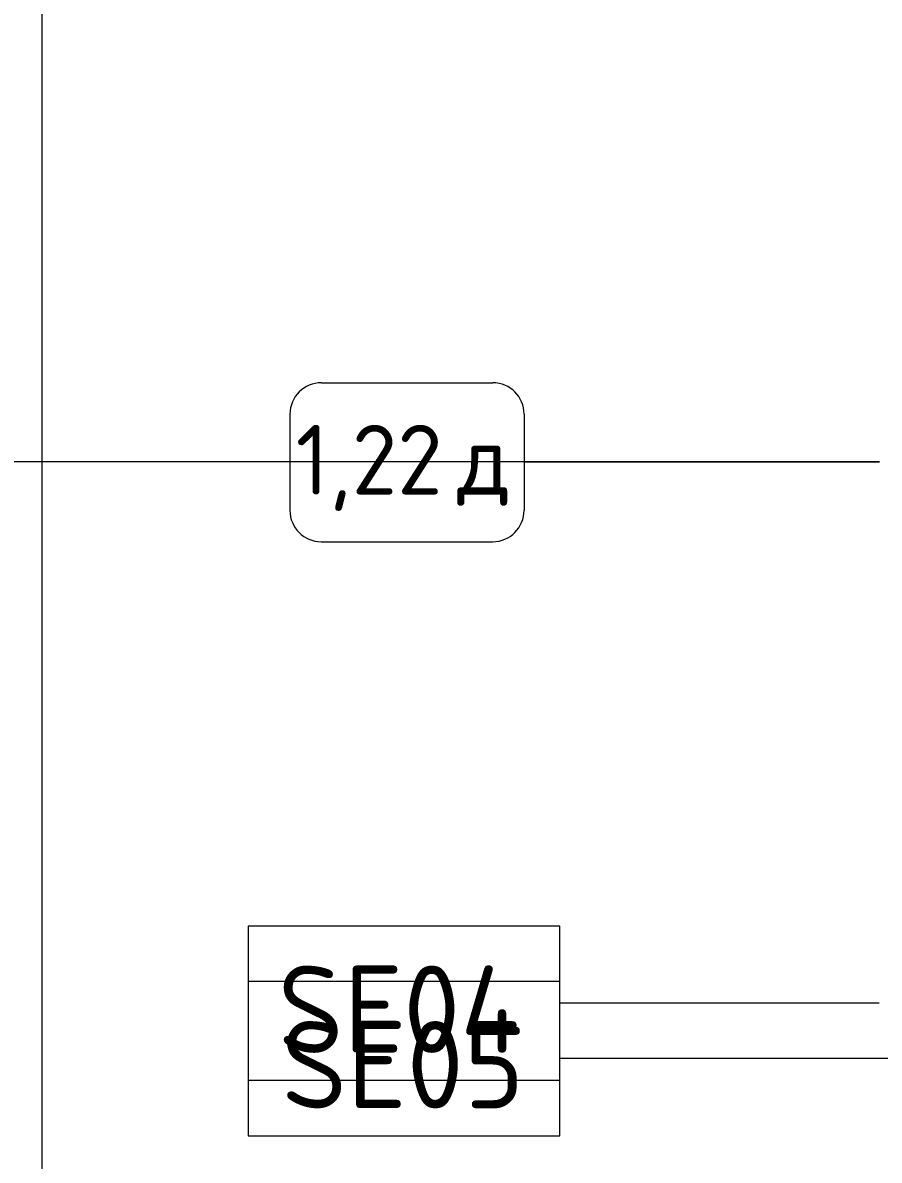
# Model space of a CAD drawing. Header units: millimetres. Extents: x 0 to 102275, y -2706 to 7916.
# Drawn here: x 73378 to 73992, y 700 to 1515 of the extents above; entities that cross this region are included whole.
import ezdxf

# ---------------------------------------------------------------- set-up
doc = ezdxf.new("R2010")
doc.units = ezdxf.units.MM
for name, color, linetype, lineweight in [('A-WALL-PATT', 7, 'Continuous', 9), ('I-FURN-IDEN', 7, 'Continuous', 9), ('P-SANR-FIXT-IDEN', 7, 'Continuous', 9)]:
    doc.layers.add(name, color=color, linetype=linetype, lineweight=lineweight)
doc.styles.add('GOST Common_2', font='GOST_Common.ttf', dxfattribs={"height": 50})
doc.styles.add('GOST Common_3', font='GOST_Common.ttf', dxfattribs={"height": 62.5})
pattern_1 = [(90, (73992.1, 0), (-600, 4e-14), []), (180, (73992.1, 0), (-7e-14, -600), [])]

# ---------------------------------------------------------------- blocks, each defined once
blk = doc.blocks.new('Марка_Мебель - В прямоуг_Balcon_Марка-25523697-Развертка 1_15-1')
at = {"layer": 'I-FURN-IDEN'}
for p, q in [((70051.29, 1256.94), (70174.03, 1256.94)), ((70028.79, 1234.44), (70028.79, 1165.4)), ((70196.53, 1234.44), (70196.53, 1165.56)), ((70051.13, 1143.06), (70174.03, 1143.06))]:
    blk.add_line(p, q, dxfattribs=at)
for centre, radius, start, end in [((70051.29, 1234.44), 22.5, 90, 180), ((70174.03, 1234.44), 22.5, 0, 90), ((70051.13, 1165.4), 22.34, 180, 270), ((70174.03, 1165.56), 22.5, 270, 0)]:
    blk.add_arc(centre, radius, start, end, dxfattribs=at)
blk = doc.blocks.new('М_сантехническая_рамка1 - В рамке-30590747-Развертка 1_15-1')
at = {"layer": 'P-SANR-FIXT-IDEN'}
for p, q in [((69601.87, 1033.62), (69378.56, 1033.62)), ((69378.56, 1033.62), (69378.56, 923.17)), ((69601.87, 923.17), (69601.87, 1033.62)), ((69378.56, 923.17), (69601.87, 923.17))]:
    blk.add_line(p, q, dxfattribs=at)

msp = doc.modelspace()

# ---------------------------------------------------------------- hatches: boundary and pattern name
at = {"layer": 'A-WALL-PATT'}
h = msp.add_hatch(dxfattribs=at)
h.set_pattern_fill('FP_12', color=256, style=0, pattern_type=2)
h.set_pattern_definition(pattern_1)
h.paths.add_polyline_path([(72717.09, 0), (73392.09, 0), (73392.09, 600), (73981.09, 600), (73981.09, 1800), (72717.09, 1800), (72717.09, 1009.61), (72722.1, 1009.61), (72722.1, 998.09), (72765.09, 998.25), (72765.09, 999.61), (72809.49, 999.16), (72810.09, 998.5), (72809.83, 955.44), (72809.04, 954.61), (72774.22, 954.61), (72774.22, 954.28), (72768.63, 954.28), (72768.56, 954.63), (72765.09, 954.86), (72765.09, 956.11), (72722.1, 956.11), (72722.1, 944.61), (72717.09, 944.61), (72717.09, 816.7), (72719.7, 816.7), (72719.7, 915), (72721.71, 915), (72723.06, 930.71), (72726.99, 931.75), (72732.72, 932.27), (72738.13, 931.95), (72745.8, 929.67), (72754, 924.41), (72761.23, 915), (72772.48, 893.65), (72788.11, 867.17), (72802.7, 844.78), (72815.45, 826.71), (72833.33, 803.67), (72850.4, 783.57), (72869.45, 763.08), (72887.74, 745.01), (72910.71, 724.44), (72931.27, 707.62), (72953.53, 691.03), (72975.32, 676.22), (72998.46, 661.95), (73020.1, 649.82), (73044.05, 637.74), (73064.72, 628.3), (73079.82, 621.97), (73098.28, 614.85), (73095.36, 591.98), (73090.66, 570.81), (73083.82, 550.63), (73076.11, 534.25), (73066.49, 519.38), (73054.85, 506.43), (73042.29, 496.51), (73035.08, 492.53), (73017.38, 443.91), (73008.18, 440), (73008.18, 425), (73014.2, 424.74), (73015.18, 424.29), (73017.12, 423.45), (73019.38, 419.81), (73032.41, 363.37), (73031.93, 359.86), (73028.84, 357.4), (73016.9, 353.12), (73012.09, 353.12), (73012.09, 293.12), (73010.58, 286.83), (73007.69, 282.52), (73002.13, 279.09), (72998.05, 278.36), (72994.94, 278.12), (72975.8, 278.38), (72970.98, 279.51), (72966.48, 282.52), (72963.23, 287.38), (72962.09, 293.12), (72962.09, 353.12), (72957.09, 353.12), (72944.93, 357.55), (72942.24, 359.92), (72941.77, 363.37), (72942.93, 368.88), (72925, 368.88), (72925, 361.87), (72890, 361.87), (72890, 368.88), (72722.63, 368.88), (72722.63, 360.28), (72721.46, 357.45), (72718.63, 356.28), (72717.09, 356.28), (72717.09, 16.77)])
h.paths.add_polyline_path([(72959.18, 424.29), (72959.63, 424.29), (72959.23, 424.3)])
h.paths.add_polyline_path([(72842.06, 406.88), (72890, 406.88), (72890, 413.89), (72925, 413.89), (72925, 406.88), (72951.81, 406.88), (72955.04, 420.26), (72957.31, 423.63), (72962, 425), (72966, 425), (72965.78, 440.09), (72956.79, 443.91), (72937.98, 495.59), (72939.91, 495.59), (72921.79, 504.73), (72898.09, 520.72), (72873.95, 541.23), (72853.84, 561.36), (72849.55, 562.79), (72835.9, 566.45), (72821.95, 569.31), (72802.02, 571.89), (72781.9, 572.75), (72761.77, 571.89), (72741.83, 569.31), (72729.54, 566.81), (72719.7, 564.36), (72719.7, 796.7), (72717.09, 796.7), (72717.09, 419.49), (72719.09, 419.29), (72721.55, 418.1), (72722.63, 415.49), (72722.63, 406.88), (72770.8, 406.88)])
h = msp.add_hatch(dxfattribs=at)
h.set_pattern_fill('FP_12', color=256, style=0, pattern_type=2)
h.set_pattern_definition(pattern_1)
h.paths.add_polyline_path([(73992.09, 600), (73992.09, 1800), (73981.09, 1800), (73981.09, 600), (73991.11, 600)])

# ---------------------------------------------------------------- linework, layer by layer
at = {"layer": 'I-FURN-IDEN'}
msp.add_line((73992.09, 1200), (73737.61, 1200), dxfattribs=at)
at = {"layer": 'P-SANR-FIXT-IDEN'}
for p, q in [((73991.93, 812.5), (73763.18, 812.5)), ((74032.78, 772.77), (73763.18, 772.77))]:
    msp.add_line(p, q, dxfattribs=at)

# ---------------------------------------------------------------- block references
at = {"layer": 'I-FURN-IDEN'}
msp.add_blockref('Марка_Мебель - В прямоуг_Balcon_Марка-25523697-Развертка 1_15-1', (3541.09, 0), dxfattribs=at)
at = {"layer": 'P-SANR-FIXT-IDEN'}
for p in [(4161.3, -165.9), (4161.3, -205.63)]:
    msp.add_blockref('М_сантехническая_рамка1 - В рамке-30590747-Развертка 1_15-1', p, dxfattribs=at)

# ---------------------------------------------------------------- texts
at = {"layer": 'I-FURN-IDEN', "char_height": 50, "attachment_point": 1, "style": 'GOST Common_2'}
for s, insert, width in [('1,22', (73574, 1226.76), 140.2953), ('\\fGOST Common|b0|i0|c204|p34|;д', (73689.75, 1226.76), 44.0928)]:
    msp.add_mtext(s, dxfattribs=dict(at, insert=insert, width=width))
at = {"layer": 'P-SANR-FIXT-IDEN', "char_height": 62.5, "attachment_point": 1, "style": 'GOST Common_3'}
for s, insert, width in [('SE04', (73561.2, 839.42), 228.4809), ('SE05', (73563.7, 799.69), 222.4683)]:
    msp.add_mtext(s, dxfattribs=dict(at, insert=insert, width=width))

doc.saveas('drawing.dxf')
